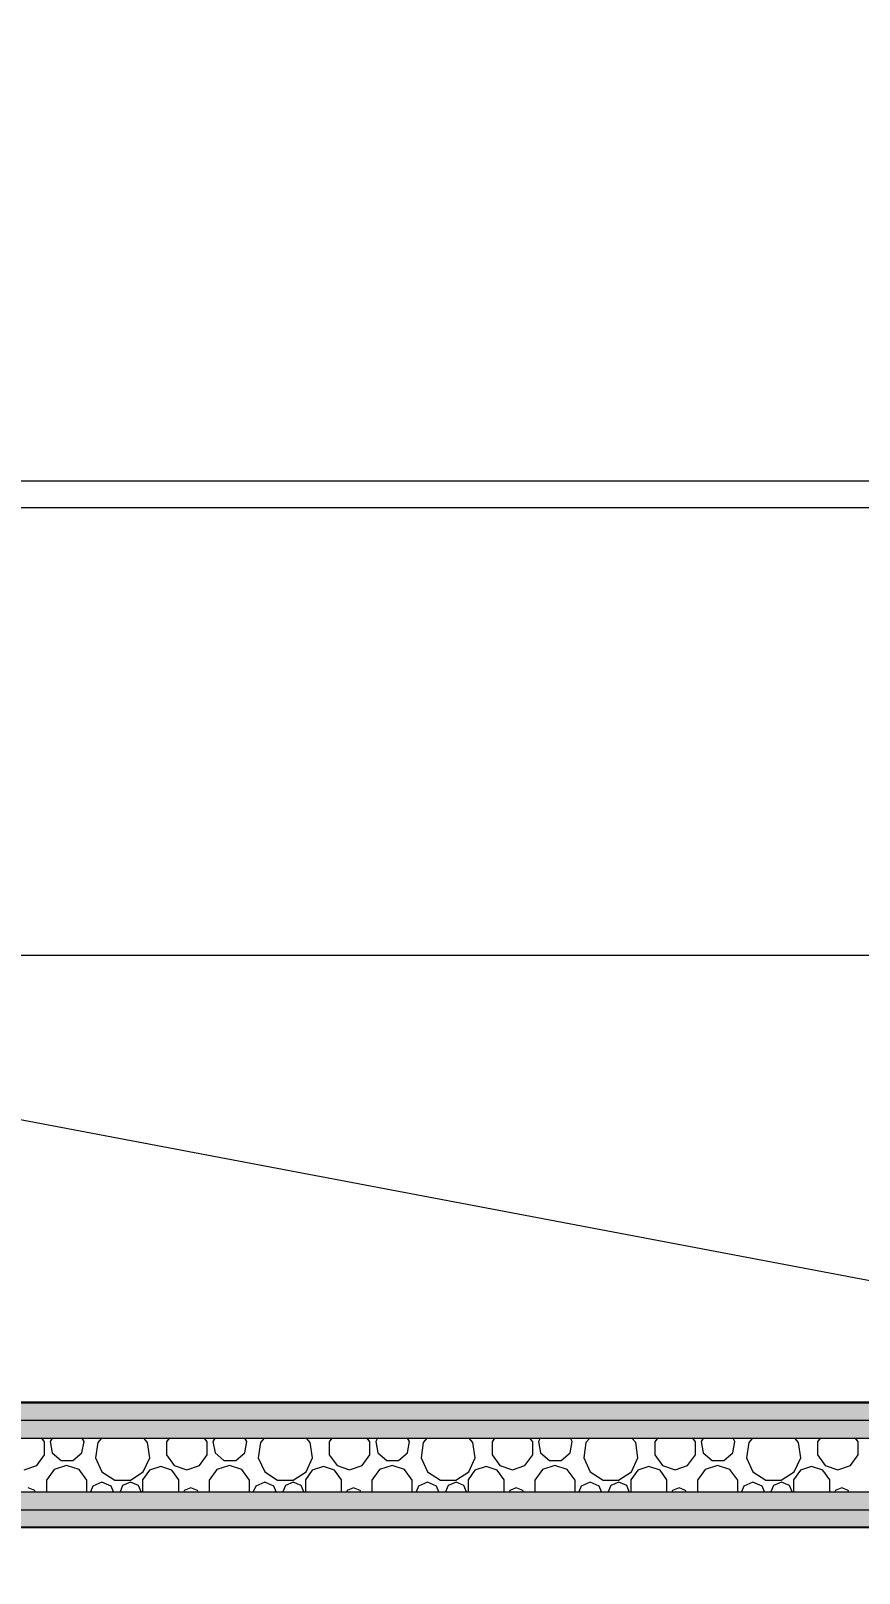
# Model space of a CAD drawing. Header units: metres. Extents: x -1783 to 21505, y -57 to 13660.
# Drawn here: x 13302.3 to 13394.9, y 12342.2 to 12514.6 of the extents above; entities that cross this region are included whole.
import ezdxf

# ---------------------------------------------------------------- set-up
doc = ezdxf.new("R2010")
doc.units = ezdxf.units.M
doc.header["$MEASUREMENT"] = 0
for name, color, linetype in [('cotas', 7, 'Continuous'), ('COTAS EXECUTIVO.EXEC', 7, 'Continuous'), ('MOBILIÁRIO', 7, 'Continuous'), ('PAREDE CONSTRUIR', 7, 'Continuous')]:
    doc.layers.add(name, color=color, linetype=linetype)
for name, color, linetype, lineweight in [('MOBILIÁRIO_Caneta_No__96', 252, 'Continuous', 0), ('PAREDE CONSTRUIR_Caneta_No__241', 7, 'Continuous', 13), ('PAREDE CONSTRUIR_Caneta_No__96', 252, 'Continuous', 0)]:
    doc.layers.add(name, color=color, linetype=linetype, lineweight=lineweight)
doc.styles.add('R80', font='romans.shx', dxfattribs={"height": 10})
doc.dimstyles.new('1-50', dxfattribs={"dimtxt": 10, "dimasz": 5, "dimexe": 10, "dimexo": 10, "dimgap": 3, "dimtad": 1, "dimdec": 1, "dimrnd": 1, "dimdsep": 46, "dimtxsty": 'R80', "dimblk": 'DOT', "dimcen": 0, "dimclrd": 252, "dimclre": 252, "dimclrt": 252, "dimadec": 0, "dimazin": 0, "dimtfac": 1, "dimtdec": 1, "dimtix": 1, "dimtmove": 2, "dimatfit": 3, "dimldrblk": 'DOT', "dimfxl": 1, "dimtolj": 1, "dimarcsym": 0})

# ---------------------------------------------------------------- blocks, each defined once
blk = doc.blocks.new('_Dot')
at = {"color": 0, "linetype": 'ByBlock', "lineweight": -2}
blk.add_line((-0.5, 0), (-1, 0), dxfattribs=at)
at = {"color": 0, "linetype": 'ByBlock', "const_width": 0.5}
blk.add_lwpolyline([(-0.25, 0, 1), (0.25, 0, 1)], format="xyb", close=True, dxfattribs=at)
blk = doc.blocks.new('*D7213')
at = {"layer": 'COTAS EXECUTIVO.EXEC', "color": 252, "lineweight": -2, "transparency": 16777216}
for p, q in [((14153.84, 12347.25), (13105.31, 12347.25)), ((13115.31, 12342.25), (13115.31, 12106.36)), ((13115.31, 11866.25), (13115.31, 12074.65)), ((13673.84, 11861.25), (13105.31, 11861.25))]:
    blk.add_line(p, q, dxfattribs=at)
at = {"layer": 'COTAS EXECUTIVO.EXEC', "color": 252, "lineweight": -2, "transparency": 16777216, "xscale": 5, "yscale": 5, "zscale": 5}
for p, rotation in [((13115.31, 12347.25), 90), ((13115.31, 11861.25), 270)]:
    blk.add_blockref('_Dot', p, dxfattribs=dict(at, rotation=rotation))
at = {"layer": 'COTAS EXECUTIVO.EXEC', "color": 252, "transparency": 16777216, "insert": (13115.31, 12090.5), "char_height": 10, "attachment_point": 5, "rotation": 90, "style": 'R80'}
blk.add_mtext('\\A1;486', dxfattribs=at)
blk = doc.blocks.new('*D7214')
at = {"layer": 'COTAS EXECUTIVO.EXEC', "color": 252, "lineweight": -2, "transparency": 16777216}
for p, q in [((13115.47, 12366.25), (13115.47, 12371.25)), ((14153.84, 12361.25), (13105.47, 12361.25)), ((13115.47, 12347.25), (13115.47, 12361.25)), ((14153.84, 12347.25), (13105.47, 12347.25)), ((13115.47, 12342.25), (13115.47, 12337.25))]:
    blk.add_line(p, q, dxfattribs=at)
at = {"layer": 'COTAS EXECUTIVO.EXEC', "color": 252, "lineweight": -2, "transparency": 16777216, "xscale": 5, "yscale": 5, "zscale": 5}
for p, rotation in [((13115.47, 12361.25), 270), ((13115.47, 12347.25), 90)]:
    blk.add_blockref('_Dot', p, dxfattribs=dict(at, rotation=rotation))
at = {"layer": 'COTAS EXECUTIVO.EXEC', "color": 252, "transparency": 16777216, "insert": (13115.31, 12332.25), "char_height": 10, "attachment_point": 5, "rotation": 90, "style": 'R80'}
blk.add_mtext('\\A1;14', dxfattribs=at)
blk = doc.blocks.new('*D7240')
at = {"layer": 'COTAS EXECUTIVO.EXEC', "color": 252, "lineweight": -2, "transparency": 16777216}
for p, q in [((14163.84, 12681.24), (14163.84, 11798)), ((13203.84, 12129.51), (13203.84, 11798)), ((13208.84, 11808), (13654.24, 11808)), ((14158.84, 11808), (13685.95, 11808))]:
    blk.add_line(p, q, dxfattribs=at)
at = {"layer": 'COTAS EXECUTIVO.EXEC', "color": 252, "lineweight": -2, "transparency": 16777216, "xscale": 5, "yscale": 5, "zscale": 5, "rotation": 180}
blk.add_blockref('_Dot', (13203.84, 11808), dxfattribs=at)
at = {"layer": 'COTAS EXECUTIVO.EXEC', "color": 252, "lineweight": -2, "transparency": 16777216, "xscale": 5, "yscale": 5, "zscale": 5}
blk.add_blockref('_Dot', (14163.84, 11808), dxfattribs=at)
at = {"layer": 'COTAS EXECUTIVO.EXEC', "color": 252, "transparency": 16777216, "insert": (13670.1, 11808), "char_height": 10, "attachment_point": 5, "style": 'R80'}
blk.add_mtext('\\A1;960', dxfattribs=at)
blk = doc.blocks.new('*D7242')
at = {"layer": 'COTAS EXECUTIVO.EXEC', "color": 252, "lineweight": -2, "transparency": 16777216}
for p, q in [((13203.84, 12430.89), (13203.84, 12970.67)), ((13983.84, 12881.3), (13983.84, 12970.67)), ((13208.84, 12960.67), (13564.24, 12960.67)), ((13978.84, 12960.67), (13595.95, 12960.67))]:
    blk.add_line(p, q, dxfattribs=at)
at = {"layer": 'COTAS EXECUTIVO.EXEC', "color": 252, "lineweight": -2, "transparency": 16777216, "xscale": 5, "yscale": 5, "zscale": 5, "rotation": 180}
blk.add_blockref('_Dot', (13203.84, 12960.67), dxfattribs=at)
at = {"layer": 'COTAS EXECUTIVO.EXEC', "color": 252, "lineweight": -2, "transparency": 16777216, "xscale": 5, "yscale": 5, "zscale": 5}
blk.add_blockref('_Dot', (13983.84, 12960.67), dxfattribs=at)
at = {"layer": 'COTAS EXECUTIVO.EXEC', "color": 252, "transparency": 16777216, "insert": (13580.1, 12960.67), "char_height": 10, "attachment_point": 5, "style": 'R80'}
blk.add_mtext('\\A1;780', dxfattribs=at)
blk = doc.blocks.new('*D7397')
at = {"layer": 'COTAS EXECUTIVO.EXEC', "color": 252, "lineweight": -2, "transparency": 16777216}
for p, q in [((14015.84, 12676.24), (14015.84, 12276.09)), ((13203.84, 11723.5), (13203.84, 12296.09)), ((13208.84, 12286.09), (13580.24, 12286.09)), ((14010.84, 12286.09), (13611.95, 12286.09))]:
    blk.add_line(p, q, dxfattribs=at)
at = {"layer": 'COTAS EXECUTIVO.EXEC', "color": 252, "lineweight": -2, "transparency": 16777216, "xscale": 5, "yscale": 5, "zscale": 5, "rotation": 180}
blk.add_blockref('_Dot', (13203.84, 12286.09), dxfattribs=at)
at = {"layer": 'COTAS EXECUTIVO.EXEC', "color": 252, "lineweight": -2, "transparency": 16777216, "xscale": 5, "yscale": 5, "zscale": 5}
blk.add_blockref('_Dot', (14015.84, 12286.09), dxfattribs=at)
at = {"layer": 'COTAS EXECUTIVO.EXEC', "color": 252, "transparency": 16777216, "insert": (13596.1, 12286.09), "char_height": 10, "attachment_point": 5, "style": 'R80'}
blk.add_mtext('\\A1;812', dxfattribs=at)
blk = doc.blocks.new('*X80')
at = {"layer": 'PAREDE CONSTRUIR_Caneta_No__96', "color": 252, "linetype": 'Continuous', "lineweight": 0}
for p, q in [((-52.8143, -37.1442), (-52.8172, -37.1402)), ((-52.8143, -37.159), (-52.8143, -37.1442)), ((-52.8057, -37.1402), (-52.8079, -37.1439)), ((-52.8079, -37.1439), (-52.8056, -37.1568)), ((-52.7724, -37.1568), (-52.7701, -37.1439)), ((-52.7701, -37.1439), (-52.7722, -37.1402)), ((-52.7548, -37.1451), (-52.7572, -37.1622)), ((-52.7505, -37.1402), (-52.7548, -37.1451)), ((-52.6991, -37.1451), (-52.7033, -37.1402)), ((-52.6966, -37.1622), (-52.6991, -37.1451)), ((-52.6749, -37.1402), (-52.6778, -37.1442)), ((-52.6778, -37.1442), (-52.6778, -37.159)), ((-52.6324, -37.1442), (-52.6354, -37.1402)), ((-52.6324, -37.159), (-52.6324, -37.1442)), ((-52.6239, -37.1402), (-52.626, -37.1439)), ((-52.626, -37.1439), (-52.6237, -37.1568)), ((-52.5905, -37.1568), (-52.5882, -37.1439)), ((-52.5882, -37.1439), (-52.5903, -37.1402)), ((-52.5729, -37.1451), (-52.5754, -37.1622)), ((-52.5686, -37.1402), (-52.5729, -37.1451)), ((-52.5172, -37.1451), (-52.5215, -37.1402)), ((-52.5148, -37.1622), (-52.5172, -37.1451)), ((-52.493, -37.1402), (-52.496, -37.1442)), ((-52.496, -37.1442), (-52.496, -37.159)), ((-52.4506, -37.1442), (-52.4535, -37.1402)), ((-52.4506, -37.159), (-52.4506, -37.1442)), ((-52.442, -37.1402), (-52.4441, -37.1439)), ((-52.4441, -37.1439), (-52.4419, -37.1568)), ((-52.4087, -37.1568), (-52.4064, -37.1439)), ((-52.4064, -37.1439), (-52.4085, -37.1402)), ((-52.391, -37.1451), (-52.3935, -37.1622)), ((-52.3868, -37.1402), (-52.391, -37.1451)), ((-52.3354, -37.1451), (-52.3396, -37.1402)), ((-52.3329, -37.1622), (-52.3354, -37.1451)), ((-52.3112, -37.1402), (-52.3141, -37.1442)), ((-52.3141, -37.1442), (-52.3141, -37.159)), ((-52.2687, -37.1442), (-52.2717, -37.1402)), ((-52.2687, -37.159), (-52.2687, -37.1442)), ((-52.2602, -37.1402), (-52.2623, -37.1439)), ((-52.2623, -37.1439), (-52.26, -37.1568)), ((-52.2268, -37.1568), (-52.2245, -37.1439)), ((-52.2245, -37.1439), (-52.2266, -37.1402)), ((-52.2092, -37.1451), (-52.2117, -37.1622)), ((-52.2049, -37.1402), (-52.2092, -37.1451)), ((-52.1535, -37.1451), (-52.1578, -37.1402)), ((-52.1511, -37.1622), (-52.1535, -37.1451)), ((-52.1293, -37.1402), (-52.1323, -37.1442)), ((-52.1323, -37.1442), (-52.1323, -37.159)), ((-52.0869, -37.1442), (-52.0898, -37.1402)), ((-52.0869, -37.159), (-52.0869, -37.1442)), ((-52.0783, -37.1402), (-52.0804, -37.1439)), ((-52.0804, -37.1439), (-52.0782, -37.1568)), ((-52.0449, -37.1568), (-52.0427, -37.1439)), ((-52.0427, -37.1439), (-52.0448, -37.1402)), ((-52.0273, -37.1451), (-52.0298, -37.1622)), ((-52.0231, -37.1402), (-52.0273, -37.1451)), ((-51.9717, -37.1451), (-51.9759, -37.1402)), ((-51.9692, -37.1622), (-51.9717, -37.1451)), ((-51.9475, -37.1402), (-51.9504, -37.1442)), ((-51.9504, -37.1442), (-51.9504, -37.159)), ((-51.905, -37.1442), (-51.908, -37.1402)), ((-51.905, -37.159), (-51.905, -37.1442)), ((-52.823, -37.1709), (-52.8143, -37.159)), ((-52.8056, -37.1568), (-52.7955, -37.1652)), ((-52.7824, -37.1652), (-52.7724, -37.1568)), ((-52.7572, -37.1622), (-52.75, -37.1779)), ((-52.7038, -37.1779), (-52.6966, -37.1622)), ((-52.6778, -37.159), (-52.6692, -37.1709)), ((-52.6411, -37.1709), (-52.6324, -37.159)), ((-52.6237, -37.1568), (-52.6137, -37.1652)), ((-52.6006, -37.1652), (-52.5905, -37.1568)), ((-52.5754, -37.1622), (-52.5682, -37.1779)), ((-52.5219, -37.1779), (-52.5148, -37.1622)), ((-52.496, -37.159), (-52.4873, -37.1709)), ((-52.4593, -37.1709), (-52.4506, -37.159)), ((-52.4419, -37.1568), (-52.4318, -37.1652)), ((-52.4187, -37.1652), (-52.4087, -37.1568)), ((-52.3935, -37.1622), (-52.3863, -37.1779)), ((-52.3401, -37.1779), (-52.3329, -37.1622)), ((-52.3141, -37.159), (-52.3054, -37.1709)), ((-52.2774, -37.1709), (-52.2687, -37.159)), ((-52.26, -37.1568), (-52.25, -37.1652)), ((-52.2369, -37.1652), (-52.2268, -37.1568)), ((-52.2117, -37.1622), (-52.2045, -37.1779)), ((-52.1582, -37.1779), (-52.1511, -37.1622)), ((-52.1323, -37.159), (-52.1236, -37.1709)), ((-52.0956, -37.1709), (-52.0869, -37.159)), ((-52.0782, -37.1568), (-52.0681, -37.1652)), ((-52.055, -37.1652), (-52.0449, -37.1568)), ((-52.0298, -37.1622), (-52.0226, -37.1779)), ((-51.9764, -37.1779), (-51.9692, -37.1622)), ((-51.9504, -37.159), (-51.9417, -37.1709)), ((-51.9137, -37.1709), (-51.905, -37.159)), ((-52.837, -37.1755), (-52.823, -37.1709)), ((-52.8034, -37.1752), (-52.812, -37.1871)), ((-52.7895, -37.1707), (-52.8034, -37.1752)), ((-52.7955, -37.1652), (-52.7824, -37.1652)), ((-52.7756, -37.1752), (-52.7895, -37.1707)), ((-52.767, -37.1871), (-52.7756, -37.1752)), ((-52.75, -37.1779), (-52.7355, -37.1872)), ((-52.7183, -37.1872), (-52.7038, -37.1779)), ((-52.6969, -37.1761), (-52.7046, -37.1867)), ((-52.6844, -37.172), (-52.6969, -37.1761)), ((-52.6719, -37.1761), (-52.6844, -37.172)), ((-52.6641, -37.1867), (-52.6719, -37.1761)), ((-52.6692, -37.1709), (-52.6551, -37.1755)), ((-52.6551, -37.1755), (-52.6411, -37.1709)), ((-52.6215, -37.1752), (-52.6301, -37.1871)), ((-52.6076, -37.1707), (-52.6215, -37.1752)), ((-52.6137, -37.1652), (-52.6006, -37.1652)), ((-52.5937, -37.1752), (-52.6076, -37.1707)), ((-52.5851, -37.1871), (-52.5937, -37.1752)), ((-52.5682, -37.1779), (-52.5537, -37.1872)), ((-52.5364, -37.1872), (-52.5219, -37.1779)), ((-52.515, -37.1761), (-52.5227, -37.1867)), ((-52.5025, -37.172), (-52.515, -37.1761)), ((-52.49, -37.1761), (-52.5025, -37.172)), ((-52.4823, -37.1867), (-52.49, -37.1761)), ((-52.4873, -37.1709), (-52.4733, -37.1755)), ((-52.4733, -37.1755), (-52.4593, -37.1709)), ((-52.4397, -37.1752), (-52.4483, -37.1871)), ((-52.4258, -37.1707), (-52.4397, -37.1752)), ((-52.4318, -37.1652), (-52.4187, -37.1652)), ((-52.4119, -37.1752), (-52.4258, -37.1707)), ((-52.4033, -37.1871), (-52.4119, -37.1752)), ((-52.3863, -37.1779), (-52.3718, -37.1872)), ((-52.3546, -37.1872), (-52.3401, -37.1779)), ((-52.3332, -37.1761), (-52.3409, -37.1867)), ((-52.3207, -37.172), (-52.3332, -37.1761)), ((-52.3082, -37.1761), (-52.3207, -37.172)), ((-52.3004, -37.1867), (-52.3082, -37.1761)), ((-52.3054, -37.1709), (-52.2914, -37.1755)), ((-52.2914, -37.1755), (-52.2774, -37.1709)), ((-52.2578, -37.1752), (-52.2664, -37.1871)), ((-52.2439, -37.1707), (-52.2578, -37.1752)), ((-52.25, -37.1652), (-52.2369, -37.1652)), ((-52.23, -37.1752), (-52.2439, -37.1707)), ((-52.2214, -37.1871), (-52.23, -37.1752)), ((-52.2045, -37.1779), (-52.19, -37.1872)), ((-52.1727, -37.1872), (-52.1582, -37.1779)), ((-52.1513, -37.1761), (-52.159, -37.1867)), ((-52.1388, -37.172), (-52.1513, -37.1761)), ((-52.1263, -37.1761), (-52.1388, -37.172)), ((-52.1186, -37.1867), (-52.1263, -37.1761)), ((-52.1236, -37.1709), (-52.1096, -37.1755)), ((-52.1096, -37.1755), (-52.0956, -37.1709)), ((-52.076, -37.1752), (-52.0846, -37.1871)), ((-52.0621, -37.1707), (-52.076, -37.1752)), ((-52.0681, -37.1652), (-52.055, -37.1652)), ((-52.0482, -37.1752), (-52.0621, -37.1707)), ((-52.0396, -37.1871), (-52.0482, -37.1752)), ((-52.0226, -37.1779), (-52.0081, -37.1872)), ((-51.9909, -37.1872), (-51.9764, -37.1779)), ((-51.9695, -37.1761), (-51.9772, -37.1867)), ((-51.957, -37.172), (-51.9695, -37.1761)), ((-51.9444, -37.1761), (-51.957, -37.172)), ((-51.9367, -37.1867), (-51.9444, -37.1761)), ((-51.9417, -37.1709), (-51.9277, -37.1755)), ((-51.9277, -37.1755), (-51.9137, -37.1709)), ((-52.8252, -37.1987), (-52.8325, -37.1957)), ((-52.8246, -37.2002), (-52.8252, -37.1987)), ((-52.812, -37.1871), (-52.812, -37.2002)), ((-52.767, -37.2002), (-52.767, -37.1871)), ((-52.7601, -37.1938), (-52.7627, -37.2002)), ((-52.75, -37.1896), (-52.7601, -37.1938)), ((-52.7399, -37.1938), (-52.75, -37.1896)), ((-52.7372, -37.2002), (-52.7399, -37.1938)), ((-52.7355, -37.1872), (-52.7183, -37.1872)), ((-52.7269, -37.1933), (-52.7298, -37.2002)), ((-52.7181, -37.1896), (-52.7269, -37.1933)), ((-52.7092, -37.1933), (-52.7181, -37.1896)), ((-52.7063, -37.2002), (-52.7092, -37.1933)), ((-52.7046, -37.1867), (-52.7046, -37.1999)), ((-52.6641, -37.1999), (-52.6641, -37.1867)), ((-52.658, -37.1987), (-52.6586, -37.2002)), ((-52.6507, -37.1957), (-52.658, -37.1987)), ((-52.6434, -37.1987), (-52.6507, -37.1957)), ((-52.6427, -37.2002), (-52.6434, -37.1987)), ((-52.6301, -37.1871), (-52.6301, -37.2002)), ((-52.5851, -37.2002), (-52.5851, -37.1871)), ((-52.5782, -37.1938), (-52.5809, -37.2002)), ((-52.5681, -37.1896), (-52.5782, -37.1938)), ((-52.558, -37.1938), (-52.5681, -37.1896)), ((-52.5554, -37.2002), (-52.558, -37.1938)), ((-52.5537, -37.1872), (-52.5364, -37.1872)), ((-52.5451, -37.1933), (-52.5479, -37.2002)), ((-52.5362, -37.1896), (-52.5451, -37.1933)), ((-52.5273, -37.1933), (-52.5362, -37.1896)), ((-52.5245, -37.2002), (-52.5273, -37.1933)), ((-52.5227, -37.1867), (-52.5227, -37.1999)), ((-52.4823, -37.1999), (-52.4823, -37.1867)), ((-52.4761, -37.1987), (-52.4768, -37.2002)), ((-52.4688, -37.1957), (-52.4761, -37.1987)), ((-52.4615, -37.1987), (-52.4688, -37.1957)), ((-52.4609, -37.2002), (-52.4615, -37.1987)), ((-52.4483, -37.1871), (-52.4483, -37.2002)), ((-52.4033, -37.2002), (-52.4033, -37.1871)), ((-52.3964, -37.1938), (-52.399, -37.2002)), ((-52.3863, -37.1896), (-52.3964, -37.1938)), ((-52.3762, -37.1938), (-52.3863, -37.1896)), ((-52.3735, -37.2002), (-52.3762, -37.1938)), ((-52.3718, -37.1872), (-52.3546, -37.1872)), ((-52.3632, -37.1933), (-52.3661, -37.2002)), ((-52.3543, -37.1896), (-52.3632, -37.1933)), ((-52.3455, -37.1933), (-52.3543, -37.1896)), ((-52.3426, -37.2002), (-52.3455, -37.1933)), ((-52.3409, -37.1867), (-52.3409, -37.1999)), ((-52.3004, -37.1999), (-52.3004, -37.1867)), ((-52.2943, -37.1987), (-52.2949, -37.2002)), ((-52.287, -37.1957), (-52.2943, -37.1987)), ((-52.2797, -37.1987), (-52.287, -37.1957)), ((-52.279, -37.2002), (-52.2797, -37.1987)), ((-52.2664, -37.1871), (-52.2664, -37.2002)), ((-52.2214, -37.2002), (-52.2214, -37.1871)), ((-52.2145, -37.1938), (-52.2172, -37.2002)), ((-52.2044, -37.1896), (-52.2145, -37.1938)), ((-52.1943, -37.1938), (-52.2044, -37.1896)), ((-52.1917, -37.2002), (-52.1943, -37.1938)), ((-52.19, -37.1872), (-52.1727, -37.1872)), ((-52.1814, -37.1933), (-52.1842, -37.2002)), ((-52.1725, -37.1896), (-52.1814, -37.1933)), ((-52.1636, -37.1933), (-52.1725, -37.1896)), ((-52.1608, -37.2002), (-52.1636, -37.1933)), ((-52.159, -37.1867), (-52.159, -37.1999)), ((-52.1186, -37.1999), (-52.1186, -37.1867)), ((-52.1124, -37.1987), (-52.1131, -37.2002)), ((-52.1051, -37.1957), (-52.1124, -37.1987)), ((-52.0978, -37.1987), (-52.1051, -37.1957)), ((-52.0972, -37.2002), (-52.0978, -37.1987)), ((-52.0846, -37.1871), (-52.0846, -37.2002)), ((-52.0396, -37.2002), (-52.0396, -37.1871)), ((-52.0327, -37.1938), (-52.0353, -37.2002)), ((-52.0226, -37.1896), (-52.0327, -37.1938)), ((-52.0124, -37.1938), (-52.0226, -37.1896)), ((-52.0098, -37.2002), (-52.0124, -37.1938)), ((-52.0081, -37.1872), (-51.9909, -37.1872)), ((-51.9995, -37.1933), (-52.0024, -37.2002)), ((-51.9906, -37.1896), (-51.9995, -37.1933)), ((-51.9818, -37.1933), (-51.9906, -37.1896)), ((-51.9789, -37.2002), (-51.9818, -37.1933)), ((-51.9772, -37.1867), (-51.9772, -37.1999)), ((-51.9367, -37.1999), (-51.9367, -37.1867)), ((-51.9306, -37.1987), (-51.9312, -37.2002)), ((-51.9233, -37.1957), (-51.9306, -37.1987)), ((-51.916, -37.1987), (-51.9233, -37.1957)), ((-51.9153, -37.2002), (-51.916, -37.1987)), ((-52.7046, -37.1999), (-52.7044, -37.2002)), ((-52.6644, -37.2002), (-52.6641, -37.1999)), ((-52.5227, -37.1999), (-52.5225, -37.2002)), ((-52.4825, -37.2002), (-52.4823, -37.1999)), ((-52.3409, -37.1999), (-52.3407, -37.2002)), ((-52.3007, -37.2002), (-52.3004, -37.1999)), ((-52.159, -37.1999), (-52.1588, -37.2002)), ((-52.1188, -37.2002), (-52.1186, -37.1999)), ((-51.9772, -37.1999), (-51.9769, -37.2002)), ((-51.937, -37.2002), (-51.9367, -37.1999))]:
    blk.add_line(p, q, dxfattribs=at)
blk = doc.blocks.new('Cupboard 26[43]_6', base_point=(-53.814, -36.6002))
at = {"layer": 'MOBILIÁRIO_Caneta_No__96', "color": 252, "linetype": 'Continuous', "lineweight": 13}
blk.add_line((-51.174, -37.1002), (-53.814, -36.6002), dxfattribs=at)
at = {"layer": 'MOBILIÁRIO_Caneta_No__96', "color": 252, "linetype": 'Continuous', "lineweight": 13, "flags": 128}
blk.add_lwpolyline([(-53.814, -36.6002), (-51.174, -36.6002), (-51.174, -37.1002), (-53.814, -37.1002)], close=True, dxfattribs=at)
blk = doc.blocks.new('Bed 01 26[99]_6', base_point=(-53.174, -35.1997))
at = {"layer": 'MOBILIÁRIO_Caneta_No__96', "color": 252, "linetype": 'Continuous', "lineweight": 20}
blk.add_line((-53.174, -36.0997), (-51.174, -36.0997), dxfattribs=at)
at = {"layer": 'MOBILIÁRIO_Caneta_No__96', "color": 252, "linetype": 'Continuous', "lineweight": 20, "flags": 128}
blk.add_lwpolyline([(-53.144, -35.2297), (-53.144, -36.0697), (-51.794, -36.0697), (-51.614, -35.8897), (-51.614, -35.2297)], close=True, dxfattribs=at)

msp = doc.modelspace()

# ---------------------------------------------------------------- hatches: boundary and pattern name
at = {"layer": 'cotas'}
h = msp.add_hatch(color=7, dxfattribs=at)
h.dxf.hatch_style = 1
h.paths.add_polyline_path([(21504.961, 13659.963), (10304.961, 13659.963), (10304.961, 5739.963), (21504.961, 5739.963)])
h.paths.add_polyline_path([(10571.627, 13593.296), (21371.627, 13593.296), (21371.627, 5806.63), (10571.627, 5806.63)], flags=16)
at = {"layer": 'PAREDE CONSTRUIR', "linetype": 'Continuous', "lineweight": 0, "true_color": 0xffffff}
for points in [[(13467.841, 12361.249), (13203.841, 12361.249), (13203.841, 12359.249), (13467.841, 12359.249)], [(13467.841, 12359.249), (13203.841, 12359.249), (13203.841, 12357.249), (13467.841, 12357.249)], [(13467.841, 12351.249), (13203.841, 12351.249), (13203.841, 12349.249), (13467.841, 12349.249)], [(13467.841, 12349.249), (13203.841, 12349.249), (13203.841, 12347.249), (13467.841, 12347.249)]]:
    msp.add_hatch(color=7, dxfattribs=at).paths.add_polyline_path(points)

# ---------------------------------------------------------------- linework, layer by layer
at = {"layer": 'COTAS EXECUTIVO.EXEC', "flags": 128}
for points in [[(12927.841, 12420.893), (13147.841, 12420.893), (13203.841, 12420.893), (13203.841, 12361.249), (13467.841, 12361.249), (13467.841, 12420.893), (13467.841, 12791.299), (13147.841, 12791.299), (13147.841, 12571.299), (12927.841, 12571.299)], [(14163.841, 12347.249), (13203.841, 12347.249), (13203.841, 11861.251), (14163.841, 11861.251)]]:
    msp.add_lwpolyline(points, close=True, dxfattribs=at)
at = {"layer": 'PAREDE CONSTRUIR_Caneta_No__241', "color": 7, "linetype": 'Continuous', "lineweight": 13}
for p, q in [((13203.841, 12359.249), (13467.841, 12359.249)), ((13203.841, 12357.249), (13467.841, 12357.249)), ((13203.841, 12351.249), (13467.841, 12351.249)), ((13203.841, 12349.249), (13467.841, 12349.249))]:
    msp.add_line(p, q, dxfattribs=at)
at = {"layer": 'PAREDE CONSTRUIR_Caneta_No__241', "color": 7, "linetype": 'Continuous', "lineweight": 13, "flags": 128}
for points in [[(13467.841, 12361.249), (13203.841, 12361.249)], [(13203.841, 12347.249), (13469.841, 12347.249)]]:
    msp.add_lwpolyline(points, dxfattribs=at)

# ---------------------------------------------------------------- block references
at = {"layer": 'MOBILIÁRIO', "color": 252, "linetype": 'Continuous', "lineweight": 0, "xscale": 100, "yscale": 100, "zscale": 100}
for name, p in [('Bed 01 26[99]_6', (13267.841, 12551.299)), ('Cupboard 26[43]_6', (13203.841, 12411.249))]:
    msp.add_blockref(name, p, dxfattribs=at)
at = {"layer": 'PAREDE CONSTRUIR', "color": 7, "lineweight": 13, "xscale": 100, "yscale": 100, "zscale": 100}
msp.add_blockref('*X80', (18585.245, 16071.269), dxfattribs=at)

# ---------------------------------------------------------------- dimensions: what is measured, and where the dimension line sits
at = {"layer": 'COTAS EXECUTIVO.EXEC'}
for base, p1, p2, picture, middle in [((13983.841, 12960.666), (13203.841, 12420.893), (13983.841, 12871.299), '*D7242', (13580.095, 12960.666)), ((14163.841, 11808.004), (13203.841, 12139.508), (14163.841, 12691.238), '*D7240', (13670.095, 11808.004)), ((14015.841, 12286.091), (13203.841, 11713.503), (14015.841, 12686.238), '*D7397', (13596.095, 12286.091))]:
    dim = msp.add_linear_dim(base=base, p1=p1, p2=p2, dimstyle='1-50', dxfattribs=at)
    dim.commit()
    dim.dimension.update_dxf_attribs({"geometry": picture, "text_midpoint": middle, "dimtype": 160})
for base, p1, p2, picture, middle in [((13115.473, 12361.249), (14163.841, 12347.249), (14163.841, 12361.249), '*D7214', (13115.31, 12332.253)), ((13115.31, 12347.249), (13683.841, 11861.251), (14163.841, 12347.249), '*D7213', (13115.31, 12090.503))]:
    dim = msp.add_linear_dim(base=base, p1=p1, p2=p2, angle=90, dimstyle='1-50', dxfattribs=at)
    dim.commit()
    dim.dimension.update_dxf_attribs({"geometry": picture, "text_midpoint": middle, "dimtype": 160})

doc.saveas('drawing.dxf')
